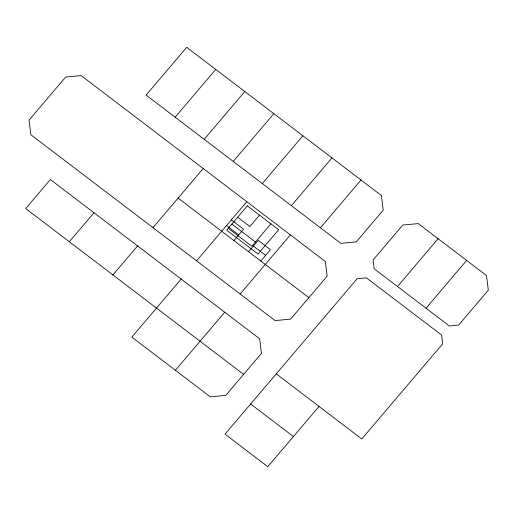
<?xml version="1.0" encoding="UTF-8"?>
<svg xmlns="http://www.w3.org/2000/svg" width="514" height="514" viewBox="0 0 514 514"><rect width="100%" height="100%" fill="white"/><g stroke="black" fill="none" stroke-linecap="round" stroke-linejoin="round"><path stroke-width="0.77" d="M175.152 117.205L215.732 69.435L381.439 195.564L383.226 210.181L356.292 241.882L340.821 243.328L146.098 95.09L186.698 47.307L215.732 69.435M204.206 139.32L244.792 91.543M152.986 227.663L203.216 168.521L325.356 261.517L327.161 276.159L290.609 319.117L275.125 320.607L30.879 134.752L29.047 120.122L65.67 77.049L81.135 75.597L203.216 168.521M112.907 274.926L137.572 245.917M233.253 161.435L273.853 113.658M196.573 260.836L246.81 201.719M181.166 279.076L131.828 337.1L210.277 396.84L225.749 395.388L261.446 353.414L259.66 338.797L50.366 179.566L25.7 208.562L243.623 374.385M262.307 183.556L302.894 135.78M233.921 240.571L243.591 229.199L231.371 219.896M259.544 215.167L249.881 226.533L237.661 217.236M270.923 223.828L251.847 246.264L228.255 228.3M248.583 251.731L258.246 240.359L270.467 249.663L260.797 261.035M291.354 205.671L331.954 157.888M175.396 370.279L224.74 312.223M240.147 294.002L290.391 234.904M320.408 227.792L361.008 180.009M397.489 286.516L449.339 325.94L458.616 325.092L488.3 290.179L486.514 275.562L418.267 223.603L402.796 225.048L373.061 260L374.153 268.777L397.489 286.516L438.121 238.714M426.035 308.214L466.609 260.405M69.306 241.753L93.978 212.757M276.269 373.851L361.766 438.962L442.689 343.834L441.597 335.051L366.443 277.875L357.134 278.736L225.016 434.144L267.775 466.693L319.04 406.426M178.101 198.096L308.882 297.638M231.859 224.053L255.452 242.017M226.539 225.582L238.753 234.885M253.415 246.045L265.629 255.349M250.646 404.004L293.41 436.553M247.33 205.863L226.661 230.169L257.989 254.025L278.659 229.719L247.33 205.863"/></g></svg>
